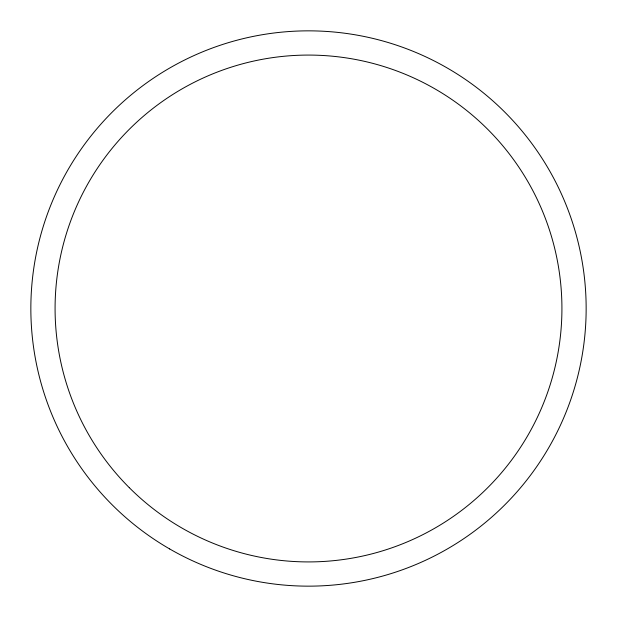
<?xml version="1.0" encoding="UTF-8"?>
<svg xmlns="http://www.w3.org/2000/svg" width="617" height="617" viewBox="0 0 617 617"><rect width="100%" height="100%" fill="white"/><g stroke="black" fill="none" stroke-linecap="round" stroke-linejoin="round"><path stroke-width="0.93" d="M169.675 548.953A277.65 277.65 0 0 0 586.15 308.5A277.65 277.65 0 0 0 169.675 68.047A277.65 277.65 0 0 0 169.675 548.953M129.308 487.692A253.417 253.417 0 0 0 553.287 374.087A253.417 253.417 0 0 0 242.913 63.713A253.417 253.417 0 0 0 129.308 487.692"/></g></svg>
